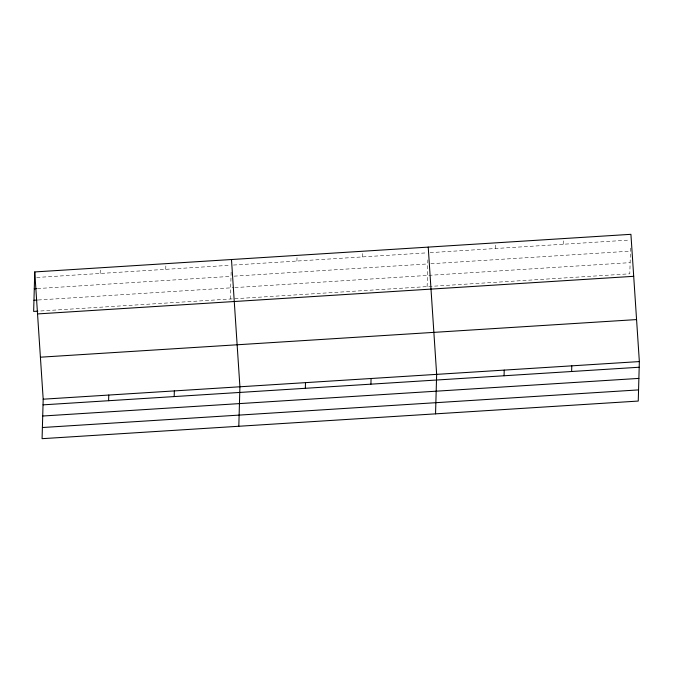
<?xml version="1.0" encoding="UTF-8"?>
<svg xmlns="http://www.w3.org/2000/svg" width="673" height="673" viewBox="0 0 673 673"><rect width="100%" height="100%" fill="white"/><g stroke="black" fill="none" stroke-linecap="round" stroke-linejoin="round"><path stroke-width="0.5" stroke-dasharray="3.37 2.52" d="M100.176 273.465L100.327 267.795M165.751 269.326L165.911 263.665M230.385 299.014L231.159 271.278M296.911 261.048L297.062 255.387M362.486 256.909L362.646 251.248M427.119 286.605L427.868 259.879M495.631 248.514L495.791 242.852M563.192 244.249L563.351 238.587M630.534 248.101L629.81 273.81L38.857 311.094M36.679 277.469L230.292 265.255M233.413 265.053L427.019 252.838M430.14 252.644L629.718 240.051M37.402 288.566L231.016 276.351M234.137 276.149L427.75 263.934M430.871 263.74L630.45 251.147M38.125 299.998L233.817 287.657M234.86 287.59L630.13 262.647"/><path stroke-width="1.01" d="M34.752 271.934L43.19 399.19L42.079 438.678L638.248 401.066L639.35 361.578L630.921 234.322L34.752 271.934L33.65 311.422L37.814 311.162M108.605 400.713L108.765 395.051M174.181 396.574L174.341 390.912M238.814 426.261L239.916 386.773L231.487 259.526M305.34 388.296L305.5 382.634M370.916 384.165L371.075 378.495M435.549 413.853L436.651 374.365L428.221 247.109M504.06 375.761L504.22 370.1M571.629 371.496L571.781 365.834M34.281 288.759L36.367 288.633M33.961 300.267L37.082 300.065M37.537 313.929L633.697 276.317M40.405 357.195L636.565 319.582M43.19 399.19L639.35 361.578M43.03 404.852L639.19 367.239M42.719 416.015L638.879 378.403M42.391 427.515L638.559 389.903"/></g></svg>
